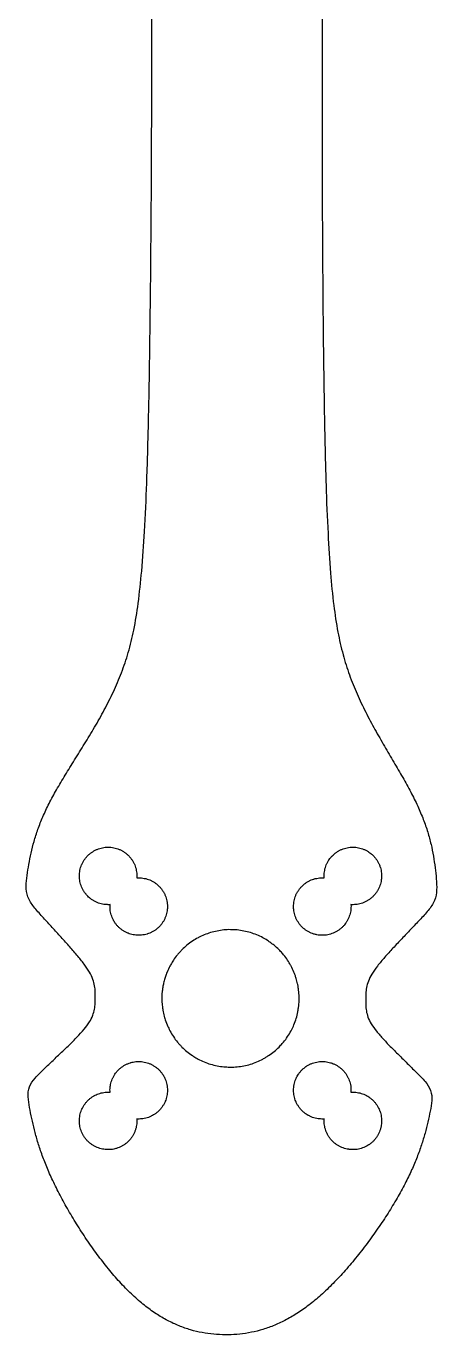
# Model space of a CAD drawing. Header units: millimetres. Extents: x -7.1 to 7.1, y -45.3 to 45.3.
# Drawn here: x -7.12 to 7.12, y -45.32 to 0.01 of the extents above; entities that cross this region are included whole.
import ezdxf

# ---------------------------------------------------------------- set-up
doc = ezdxf.new("R2010")
doc.units = ezdxf.units.MM
doc.layers.get('0').update_dxf_attribs({"linetype": 'CONTINUOUS'})

msp = doc.modelspace()

# ---------------------------------------------------------------- linework, layer by layer
for points, knots in [([(-7.116, -29.781), (-7.116, -29.904), (-7.099, -30.029), (-7.057, -30.144), (-7.011, -30.271), (-6.934, -30.385), (-6.85, -30.492), (-6.758, -30.61), (-6.658, -30.72), (-6.557, -30.83), (-6.455, -30.942), (-6.353, -31.055), (-6.25, -31.167), (-6.148, -31.279), (-6.045, -31.391), (-5.943, -31.504), (-5.841, -31.615), (-5.74, -31.727), (-5.639, -31.839), (-5.542, -31.947), (-5.447, -32.055), (-5.354, -32.166), (-5.269, -32.267), (-5.186, -32.37), (-5.107, -32.475), (-5.039, -32.566), (-4.974, -32.66), (-4.918, -32.758), (-4.872, -32.838), (-4.832, -32.922), (-4.801, -33.009), (-4.775, -33.081), (-4.756, -33.156), (-4.743, -33.232), (-4.731, -33.301), (-4.725, -33.37), (-4.722, -33.439), (-4.72, -33.505), (-4.72, -33.571), (-4.721, -33.636), (-4.722, -33.702), (-4.722, -33.768), (-4.726, -33.834), (-4.729, -33.902), (-4.736, -33.97), (-4.749, -34.036), (-4.762, -34.109), (-4.782, -34.181), (-4.808, -34.25), (-4.839, -34.33), (-4.878, -34.407), (-4.924, -34.481), (-4.979, -34.569), (-5.042, -34.652), (-5.109, -34.732), (-5.186, -34.824), (-5.267, -34.913), (-5.35, -35), (-5.441, -35.095), (-5.534, -35.187), (-5.628, -35.279), (-5.726, -35.374), (-5.825, -35.469), (-5.924, -35.563), (-6.024, -35.658), (-6.123, -35.753), (-6.223, -35.848), (-6.323, -35.943), (-6.423, -36.039), (-6.522, -36.134), (-6.62, -36.227), (-6.717, -36.319), (-6.807, -36.422), (-6.887, -36.515), (-6.961, -36.617), (-7.003, -36.731), (-7.042, -36.839), (-7.052, -36.958), (-7.047, -37.075), (-7.042, -37.199), (-7.02, -37.321), (-6.998, -37.443), (-6.974, -37.569), (-6.949, -37.696), (-6.923, -37.822), (-6.895, -37.953), (-6.864, -38.083), (-6.831, -38.213), (-6.796, -38.349), (-6.759, -38.485), (-6.718, -38.62), (-6.675, -38.763), (-6.628, -38.905), (-6.578, -39.046), (-6.524, -39.198), (-6.466, -39.348), (-6.405, -39.497), (-6.338, -39.658), (-6.268, -39.817), (-6.193, -39.975), (-6.113, -40.146), (-6.028, -40.315), (-5.941, -40.482), (-5.847, -40.66), (-5.75, -40.835), (-5.65, -41.009), (-5.545, -41.19), (-5.437, -41.369), (-5.326, -41.545), (-5.213, -41.725), (-5.096, -41.903), (-4.976, -42.078), (-4.856, -42.254), (-4.732, -42.426), (-4.604, -42.597), (-4.479, -42.764), (-4.35, -42.928), (-4.217, -43.089), (-4.089, -43.244), (-3.957, -43.396), (-3.82, -43.544), (-3.69, -43.683), (-3.556, -43.819), (-3.417, -43.949), (-3.288, -44.07), (-3.154, -44.186), (-3.015, -44.296), (-2.886, -44.399), (-2.752, -44.496), (-2.614, -44.586), (-2.484, -44.671), (-2.35, -44.75), (-2.213, -44.823), (-2.083, -44.891), (-1.949, -44.953), (-1.813, -45.008), (-1.682, -45.061), (-1.548, -45.108), (-1.413, -45.147), (-1.281, -45.186), (-1.148, -45.218), (-1.013, -45.243), (-0.881, -45.268), (-0.747, -45.286), (-0.613, -45.299), (-0.48, -45.311), (-0.347, -45.317), (-0.213, -45.318), (-0.079, -45.318), (0.054, -45.313), (0.188, -45.303), (0.322, -45.292), (0.456, -45.275), (0.589, -45.251), (0.725, -45.227), (0.859, -45.197), (0.992, -45.16), (1.129, -45.122), (1.264, -45.077), (1.397, -45.026), (1.536, -44.972), (1.672, -44.911), (1.805, -44.845), (1.945, -44.774), (2.082, -44.697), (2.215, -44.614), (2.358, -44.526), (2.496, -44.431), (2.63, -44.33), (2.774, -44.223), (2.914, -44.109), (3.049, -43.99), (3.194, -43.862), (3.335, -43.729), (3.472, -43.592), (3.616, -43.447), (3.756, -43.298), (3.893, -43.146), (4.034, -42.988), (4.172, -42.827), (4.306, -42.662), (4.442, -42.495), (4.575, -42.325), (4.704, -42.153), (4.833, -41.981), (4.959, -41.806), (5.081, -41.629), (5.201, -41.455), (5.318, -41.279), (5.431, -41.101), (5.539, -40.93), (5.644, -40.757), (5.746, -40.581), (5.841, -40.416), (5.933, -40.25), (6.02, -40.081), (6.101, -39.925), (6.177, -39.768), (6.249, -39.608), (6.316, -39.461), (6.379, -39.313), (6.437, -39.162), (6.492, -39.023), (6.542, -38.882), (6.589, -38.74), (6.634, -38.606), (6.675, -38.471), (6.712, -38.336), (6.748, -38.207), (6.781, -38.077), (6.811, -37.947), (6.841, -37.822), (6.867, -37.696), (6.893, -37.57), (6.917, -37.449), (6.941, -37.328), (6.948, -37.204), (6.954, -37.087), (6.945, -36.967), (6.908, -36.858), (6.867, -36.743), (6.794, -36.639), (6.715, -36.543), (6.626, -36.438), (6.529, -36.342), (6.432, -36.246), (6.333, -36.148), (6.234, -36.05), (6.135, -35.952), (6.036, -35.854), (5.937, -35.756), (5.838, -35.657), (5.74, -35.56), (5.642, -35.463), (5.545, -35.364), (5.451, -35.27), (5.359, -35.174), (5.269, -35.077), (5.187, -34.987), (5.106, -34.896), (5.03, -34.801), (4.964, -34.719), (4.902, -34.635), (4.848, -34.545), (4.803, -34.47), (4.764, -34.392), (4.735, -34.311), (4.709, -34.241), (4.691, -34.168), (4.679, -34.095), (4.667, -34.028), (4.661, -33.96), (4.659, -33.892), (4.656, -33.826), (4.657, -33.76), (4.658, -33.694), (4.658, -33.629), (4.659, -33.563), (4.662, -33.497), (4.666, -33.428), (4.673, -33.359), (4.686, -33.291), (4.7, -33.216), (4.721, -33.141), (4.748, -33.069), (4.78, -32.984), (4.821, -32.901), (4.868, -32.823), (4.925, -32.726), (4.991, -32.634), (5.06, -32.545), (5.141, -32.442), (5.225, -32.342), (5.311, -32.243), (5.406, -32.136), (5.502, -32.03), (5.6, -31.925), (5.702, -31.816), (5.805, -31.707), (5.908, -31.599), (6.011, -31.49), (6.115, -31.381), (6.219, -31.271), (6.322, -31.162), (6.426, -31.053), (6.53, -30.944), (6.631, -30.837), (6.733, -30.73), (6.827, -30.614), (6.913, -30.509), (6.992, -30.397), (7.042, -30.272), (7.089, -30.157), (7.11, -30.031), (7.116, -29.906), (7.123, -29.778), (7.113, -29.652), (7.102, -29.525), (7.091, -29.395), (7.078, -29.265), (7.062, -29.136), (7.046, -29.002), (7.026, -28.87), (7.003, -28.738), (6.98, -28.6), (6.952, -28.464), (6.92, -28.328), (6.886, -28.186), (6.848, -28.045), (6.806, -27.905), (6.76, -27.756), (6.71, -27.609), (6.654, -27.464), (6.594, -27.308), (6.529, -27.154), (6.459, -27.003), (6.383, -26.839), (6.302, -26.678), (6.218, -26.519), (6.127, -26.349), (6.033, -26.18), (5.938, -26.013), (5.836, -25.835), (5.733, -25.659), (5.63, -25.482), (5.522, -25.298), (5.414, -25.114), (5.306, -24.929), (5.195, -24.737), (5.085, -24.545), (4.978, -24.351), (4.867, -24.152), (4.76, -23.951), (4.657, -23.748), (4.552, -23.54), (4.451, -23.33), (4.357, -23.117), (4.262, -22.9), (4.173, -22.681), (4.092, -22.458), (4.009, -22.228), (3.936, -21.995), (3.872, -21.76), (3.801, -21.501), (3.743, -21.239), (3.693, -20.976), (3.635, -20.67), (3.589, -20.361), (3.55, -20.052), (3.503, -19.68), (3.467, -19.306), (3.437, -18.932), (3.4, -18.476), (3.372, -18.019), (3.349, -17.562), (3.32, -17.003), (3.298, -16.444), (3.281, -15.885), (3.259, -15.205), (3.243, -14.525), (3.229, -13.844), (3.213, -13.024), (3.201, -12.204), (3.191, -11.384), (3.179, -10.415), (3.17, -9.446), (3.163, -8.477), (3.155, -7.389), (3.15, -6.301), (3.147, -5.213), (3.143, -4.046), (3.142, -2.879), (3.143, -1.713), (3.144, -0.507), (3.148, 0.699), (3.154, 1.905), (3.16, 3.11), (3.169, 4.315), (3.181, 5.519), (3.193, 6.683), (3.208, 7.847), (3.227, 9.011), (3.245, 10.095), (3.266, 11.178), (3.293, 12.261), (3.317, 13.223), (3.345, 14.186), (3.381, 15.148), (3.411, 15.961), (3.447, 16.774), (3.492, 17.586), (3.528, 18.262), (3.571, 18.939), (3.62, 19.614), (3.662, 20.179), (3.709, 20.743), (3.762, 21.306), (3.808, 21.783), (3.857, 22.259), (3.912, 22.735), (3.96, 23.147), (4.011, 23.56), (4.064, 23.972), (4.113, 24.345), (4.163, 24.718), (4.213, 25.091), (4.262, 25.449), (4.309, 25.807), (4.354, 26.165), (4.4, 26.531), (4.443, 26.898), (4.482, 27.266), (4.523, 27.661), (4.559, 28.057), (4.591, 28.453), (4.626, 28.877), (4.657, 29.302), (4.685, 29.727), (4.714, 30.177), (4.74, 30.626), (4.763, 31.076), (4.788, 31.547), (4.81, 32.017), (4.831, 32.488), (4.851, 32.975), (4.87, 33.463), (4.888, 33.95), (4.907, 34.45), (4.924, 34.95), (4.939, 35.449), (4.953, 35.95), (4.964, 36.451), (4.979, 36.953), (4.992, 37.39), (5.009, 37.828), (4.962, 38.262), (4.933, 38.524), (4.881, 38.784), (4.801, 39.035), (4.74, 39.227), (4.663, 39.414), (4.586, 39.6), (4.512, 39.782), (4.439, 39.964), (4.365, 40.145), (4.292, 40.327), (4.218, 40.509), (4.144, 40.69), (4.071, 40.871), (3.997, 41.052), (3.922, 41.232), (3.848, 41.408), (3.772, 41.582), (3.691, 41.754), (3.615, 41.917), (3.534, 42.078), (3.443, 42.234), (3.36, 42.375), (3.269, 42.511), (3.16, 42.633), (3.063, 42.742), (2.951, 42.839), (2.831, 42.923), (2.716, 43.004), (2.592, 43.072), (2.465, 43.134), (2.337, 43.196), (2.207, 43.251), (2.075, 43.304), (1.939, 43.358), (1.803, 43.408), (1.666, 43.458), (1.525, 43.51), (1.384, 43.562), (1.243, 43.614), (1.097, 43.669), (0.95, 43.723), (0.804, 43.777), (0.651, 43.833), (0.498, 43.89), (0.346, 43.946), (0.185, 44.006), (0.025, 44.065), (-0.136, 44.124), (-0.304, 44.187), (-0.473, 44.249), (-0.641, 44.312), (-0.818, 44.377), (-0.994, 44.442), (-1.17, 44.508), (-1.353, 44.575), (-1.536, 44.643), (-1.718, 44.711), (-1.906, 44.781), (-2.094, 44.85), (-2.283, 44.92), (-2.473, 44.991), (-2.663, 45.062), (-2.855, 45.126), (-3.036, 45.185), (-3.22, 45.238), (-3.408, 45.28), (-3.571, 45.317), (-3.738, 45.345), (-3.904, 45.318), (-4.044, 45.294), (-4.184, 45.23), (-4.281, 45.13), (-4.405, 45.003), (-4.458, 44.819), (-4.497, 44.638), (-4.549, 44.395), (-4.574, 44.159), (-4.591, 43.92), (-4.61, 43.644), (-4.617, 43.363), (-4.621, 43.083), (-4.624, 42.785), (-4.623, 42.488), (-4.622, 42.191), (-4.621, 41.891), (-4.619, 41.591), (-4.618, 41.29), (-4.617, 40.99), (-4.616, 40.69), (-4.614, 40.39), (-4.613, 40.085), (-4.612, 39.78), (-4.61, 39.475), (-4.607, 39.126), (-4.603, 38.777), (-4.597, 38.428), (-4.589, 37.964), (-4.576, 37.501), (-4.563, 37.037), (-4.548, 36.533), (-4.533, 36.029), (-4.518, 35.525), (-4.502, 35.025), (-4.485, 34.525), (-4.467, 34.025), (-4.449, 33.537), (-4.43, 33.049), (-4.409, 32.562), (-4.389, 32.091), (-4.367, 31.62), (-4.342, 31.149), (-4.319, 30.699), (-4.293, 30.249), (-4.264, 29.799), (-4.236, 29.374), (-4.205, 28.949), (-4.171, 28.524), (-4.138, 28.128), (-4.103, 27.732), (-4.061, 27.336), (-4.023, 26.969), (-3.98, 26.602), (-3.935, 26.235), (-3.89, 25.876), (-3.842, 25.518), (-3.794, 25.16), (-3.744, 24.787), (-3.694, 24.414), (-3.646, 24.041), (-3.593, 23.628), (-3.542, 23.216), (-3.495, 22.803), (-3.441, 22.327), (-3.391, 21.851), (-3.347, 21.374), (-3.294, 20.81), (-3.248, 20.246), (-3.207, 19.682), (-3.158, 19.006), (-3.116, 18.33), (-3.081, 17.653), (-3.037, 16.841), (-3.003, 16.028), (-2.973, 15.215), (-2.939, 14.253), (-2.912, 13.291), (-2.889, 12.328), (-2.864, 11.245), (-2.844, 10.162), (-2.828, 9.078), (-2.811, 7.915), (-2.798, 6.751), (-2.787, 5.587), (-2.777, 4.382), (-2.77, 3.177), (-2.766, 1.973), (-2.762, 0.767), (-2.76, -0.439), (-2.761, -1.644), (-2.762, -2.811), (-2.766, -3.978), (-2.772, -5.144), (-2.777, -6.232), (-2.785, -7.32), (-2.796, -8.408), (-2.805, -9.377), (-2.816, -10.346), (-2.831, -11.315), (-2.843, -12.135), (-2.858, -12.955), (-2.877, -13.775), (-2.893, -14.455), (-2.911, -15.135), (-2.936, -15.815), (-2.957, -16.374), (-2.981, -16.933), (-3.013, -17.491), (-3.039, -17.948), (-3.07, -18.405), (-3.111, -18.861), (-3.144, -19.235), (-3.183, -19.608), (-3.234, -19.98), (-3.276, -20.289), (-3.325, -20.598), (-3.387, -20.904), (-3.441, -21.167), (-3.504, -21.429), (-3.578, -21.687), (-3.647, -21.922), (-3.725, -22.155), (-3.813, -22.384), (-3.898, -22.607), (-3.992, -22.827), (-4.093, -23.043), (-4.192, -23.255), (-4.298, -23.465), (-4.408, -23.672), (-4.517, -23.875), (-4.63, -24.076), (-4.746, -24.274), (-4.859, -24.468), (-4.976, -24.66), (-5.093, -24.851), (-5.206, -25.035), (-5.321, -25.219), (-5.435, -25.403), (-5.545, -25.578), (-5.654, -25.754), (-5.762, -25.931), (-5.864, -26.097), (-5.964, -26.265), (-6.061, -26.435), (-6.152, -26.593), (-6.24, -26.752), (-6.323, -26.915), (-6.399, -27.065), (-6.471, -27.217), (-6.537, -27.372), (-6.599, -27.515), (-6.656, -27.661), (-6.708, -27.808), (-6.757, -27.946), (-6.802, -28.086), (-6.842, -28.226), (-6.88, -28.36), (-6.915, -28.495), (-6.945, -28.63), (-6.975, -28.76), (-7.001, -28.891), (-7.024, -29.022), (-7.046, -29.149), (-7.065, -29.277), (-7.083, -29.405), (-7.101, -29.53), (-7.117, -29.654), (-7.116, -29.781)], [0, 0, 0, 0, 0.036831, 0.036831, 0.036831, 0.077273, 0.077273, 0.077273, 0.122032, 0.122032, 0.122032, 0.167615, 0.167615, 0.167615, 0.213198, 0.213198, 0.213198, 0.258464, 0.258464, 0.258464, 0.301839, 0.301839, 0.301839, 0.341452, 0.341452, 0.341452, 0.375473, 0.375473, 0.375473, 0.403078, 0.403078, 0.403078, 0.42619, 0.42619, 0.42619, 0.446926, 0.446926, 0.446926, 0.466707, 0.466707, 0.466707, 0.48644, 0.48644, 0.48644, 0.506838, 0.506838, 0.506838, 0.529011, 0.529011, 0.529011, 0.554793, 0.554793, 0.554793, 0.585999, 0.585999, 0.585999, 0.622064, 0.622064, 0.622064, 0.66144, 0.66144, 0.66144, 0.702492, 0.702492, 0.702492, 0.743824, 0.743824, 0.743824, 0.785156, 0.785156, 0.785156, 0.825686, 0.825686, 0.825686, 0.862262, 0.862262, 0.862262, 0.896925, 0.896925, 0.896925, 0.934049, 0.934049, 0.934049, 0.972699, 0.972699, 0.972699, 1.012853, 1.012853, 1.012853, 1.055082, 1.055082, 1.055082, 1.099997, 1.099997, 1.099997, 1.148247, 1.148247, 1.148247, 1.200515, 1.200515, 1.200515, 1.257193, 1.257193, 1.257193, 1.317418, 1.317418, 1.317418, 1.38001, 1.38001, 1.38001, 1.443782, 1.443782, 1.443782, 1.507563, 1.507563, 1.507563, 1.570205, 1.570205, 1.570205, 1.630601, 1.630601, 1.630601, 1.687711, 1.687711, 1.687711, 1.740847, 1.740847, 1.740847, 1.790365, 1.790365, 1.790365, 1.836884, 1.836884, 1.836884, 1.88102, 1.88102, 1.88102, 1.923367, 1.923367, 1.923367, 1.964481, 1.964481, 1.964481, 2.004856, 2.004856, 2.004856, 2.044911, 2.044911, 2.044911, 2.084991, 2.084991, 2.084991, 2.125463, 2.125463, 2.125463, 2.166776, 2.166776, 2.166776, 2.209445, 2.209445, 2.209445, 2.254037, 2.254037, 2.254037, 2.30115, 2.30115, 2.30115, 2.351393, 2.351393, 2.351393, 2.405369, 2.405369, 2.405369, 2.46341, 2.46341, 2.46341, 2.524771, 2.524771, 2.524771, 2.588364, 2.588364, 2.588364, 2.653042, 2.653042, 2.653042, 2.717623, 2.717623, 2.717623, 2.780908, 2.780908, 2.780908, 2.841688, 2.841688, 2.841688, 2.898766, 2.898766, 2.898766, 2.95128, 2.95128, 2.95128, 2.999653, 2.999653, 2.999653, 3.0446, 3.0446, 3.0446, 3.086806, 3.086806, 3.086806, 3.126906, 3.126906, 3.126906, 3.165484, 3.165484, 3.165484, 3.202554, 3.202554, 3.202554, 3.237313, 3.237313, 3.237313, 3.274242, 3.274242, 3.274242, 3.315235, 3.315235, 3.315235, 3.357044, 3.357044, 3.357044, 3.398853, 3.398853, 3.398853, 3.440377, 3.440377, 3.440377, 3.480198, 3.480198, 3.480198, 3.516654, 3.516654, 3.516654, 3.54816, 3.54816, 3.54816, 3.574127, 3.574127, 3.574127, 3.596391, 3.596391, 3.596391, 3.616819, 3.616819, 3.616819, 3.636557, 3.636557, 3.636557, 3.656333, 3.656333, 3.656333, 3.67704, 3.67704, 3.67704, 3.700065, 3.700065, 3.700065, 3.727498, 3.727498, 3.727498, 3.761247, 3.761247, 3.761247, 3.800509, 3.800509, 3.800509, 3.843484, 3.843484, 3.843484, 3.888328, 3.888328, 3.888328, 3.933485, 3.933485, 3.933485, 3.978642, 3.978642, 3.978642, 4.023041, 4.023041, 4.023041, 4.063513, 4.063513, 4.063513, 4.100802, 4.100802, 4.100802, 4.138966, 4.138966, 4.138966, 4.178098, 4.178098, 4.178098, 4.218314, 4.218314, 4.218314, 4.260091, 4.260091, 4.260091, 4.303976, 4.303976, 4.303976, 4.350598, 4.350598, 4.350598, 4.400647, 4.400647, 4.400647, 4.454694, 4.454694, 4.454694, 4.512584, 4.512584, 4.512584, 4.573864, 4.573864, 4.573864, 4.638007, 4.638007, 4.638007, 4.704485, 4.704485, 4.704485, 4.772812, 4.772812, 4.772812, 4.842608, 4.842608, 4.842608, 4.913649, 4.913649, 4.913649, 4.986884, 4.986884, 4.986884, 5.067265, 5.067265, 5.067265, 5.160772, 5.160772, 5.160772, 5.273293, 5.273293, 5.273293, 5.410606, 5.410606, 5.410606, 5.578465, 5.578465, 5.578465, 5.78259, 5.78259, 5.78259, 6.028659, 6.028659, 6.028659, 6.3194, 6.3194, 6.3194, 6.645778, 6.645778, 6.645778, 6.995823, 6.995823, 6.995823, 7.357561, 7.357561, 7.357561, 7.719026, 7.719026, 7.719026, 8.068249, 8.068249, 8.068249, 8.393271, 8.393271, 8.393271, 8.682147, 8.682147, 8.682147, 8.926157, 8.926157, 8.926157, 9.129408, 9.129408, 9.129408, 9.299203, 9.299203, 9.299203, 9.442817, 9.442817, 9.442817, 9.567485, 9.567485, 9.567485, 9.680392, 9.680392, 9.680392, 9.788683, 9.788683, 9.788683, 9.899515, 9.899515, 9.899515, 10.0187, 10.0187, 10.0187, 10.146471, 10.146471, 10.146471, 10.281634, 10.281634, 10.281634, 10.422978, 10.422978, 10.422978, 10.569276, 10.569276, 10.569276, 10.719297, 10.719297, 10.719297, 10.869716, 10.869716, 10.869716, 11.000635, 11.000635, 11.000635, 11.079559, 11.079559, 11.079559, 11.140092, 11.140092, 11.140092, 11.198899, 11.198899, 11.198899, 11.257705, 11.257705, 11.257705, 11.316264, 11.316264, 11.316264, 11.373354, 11.373354, 11.373354, 11.427375, 11.427375, 11.427375, 11.476248, 11.476248, 11.476248, 11.520105, 11.520105, 11.520105, 11.562342, 11.562342, 11.562342, 11.604954, 11.604954, 11.604954, 11.64863, 11.64863, 11.64863, 11.693705, 11.693705, 11.693705, 11.74051, 11.74051, 11.74051, 11.789392, 11.789392, 11.789392, 11.840697, 11.840697, 11.840697, 11.894656, 11.894656, 11.894656, 11.951037, 11.951037, 11.951037, 12.009495, 12.009495, 12.009495, 12.069684, 12.069684, 12.069684, 12.130491, 12.130491, 12.130491, 12.187909, 12.187909, 12.187909, 12.237615, 12.237615, 12.237615, 12.279783, 12.279783, 12.279783, 12.333467, 12.333467, 12.333467, 12.405891, 12.405891, 12.405891, 12.489683, 12.489683, 12.489683, 12.578858, 12.578858, 12.578858, 12.66894, 12.66894, 12.66894, 12.759022, 12.759022, 12.759022, 12.850435, 12.850435, 12.850435, 12.955169, 12.955169, 12.955169, 13.094344, 13.094344, 13.094344, 13.245606, 13.245606, 13.245606, 13.395717, 13.395717, 13.395717, 13.542103, 13.542103, 13.542103, 13.683531, 13.683531, 13.683531, 13.818776, 13.818776, 13.818776, 13.946625, 13.946625, 13.946625, 14.065883, 14.065883, 14.065883, 14.176781, 14.176781, 14.176781, 14.28513, 14.28513, 14.28513, 14.398084, 14.398084, 14.398084, 14.52279, 14.52279, 14.52279, 14.66643, 14.66643, 14.66643, 14.836241, 14.836241, 14.836241, 15.039499, 15.039499, 15.039499, 15.283505, 15.283505, 15.283505, 15.572367, 15.572367, 15.572367, 15.897368, 15.897368, 15.897368, 16.246562, 16.246562, 16.246562, 16.607992, 16.607992, 16.607992, 16.969693, 16.969693, 16.969693, 17.319696, 17.319696, 17.319696, 17.646034, 17.646034, 17.646034, 17.936736, 17.936736, 17.936736, 18.182773, 18.182773, 18.182773, 18.386872, 18.386872, 18.386872, 18.554719, 18.554719, 18.554719, 18.692044, 18.692044, 18.692044, 18.804617, 18.804617, 18.804617, 18.898242, 18.898242, 18.898242, 18.978842, 18.978842, 18.978842, 19.05243, 19.05243, 19.05243, 19.123972, 19.123972, 19.123972, 19.194397, 19.194397, 19.194397, 19.263453, 19.263453, 19.263453, 19.330723, 19.330723, 19.330723, 19.39568, 19.39568, 19.39568, 19.457752, 19.457752, 19.457752, 19.516371, 19.516371, 19.516371, 19.571027, 19.571027, 19.571027, 19.621505, 19.621505, 19.621505, 19.668368, 19.668368, 19.668368, 19.712311, 19.712311, 19.712311, 19.753979, 19.753979, 19.753979, 19.793945, 19.793945, 19.793945, 19.832711, 19.832711, 19.832711, 19.870421, 19.870421, 19.870421, 19.870421]), ([(-4.207, -30.415), (-4.248, -30.422), (-4.303, -30.416), (-4.391, -30.414), (-4.469, -30.401), (-4.564, -30.377), (-4.656, -30.344), (-4.745, -30.303), (-4.828, -30.252), (-4.888, -30.21), (-4.936, -30.165), (-4.985, -30.125), (-5.021, -30.08), (-5.065, -30.032), (-5.103, -29.976), (-5.154, -29.893), (-5.196, -29.804), (-5.229, -29.712), (-5.252, -29.617), (-5.266, -29.541), (-5.268, -29.475), (-5.273, -29.41), (-5.267, -29.325), (-5.253, -29.228), (-5.229, -29.133), (-5.203, -29.057), (-5.174, -28.998), (-5.147, -28.939), (-5.104, -28.868), (-5.046, -28.789), (-4.98, -28.717), (-4.907, -28.651), (-4.843, -28.602), (-4.787, -28.57), (-4.732, -28.535), (-4.656, -28.501), (-4.564, -28.468), (-4.469, -28.444), (-4.372, -28.429), (-4.274, -28.425), (-4.177, -28.429), (-4.08, -28.444), (-3.985, -28.468), (-3.892, -28.501), (-3.804, -28.542), (-3.72, -28.593), (-3.642, -28.651), (-3.584, -28.701), (-3.545, -28.746), (-3.523, -28.77), (-3.486, -28.81), (-3.445, -28.868), (-3.394, -28.952), (-3.353, -29.041), (-3.319, -29.133), (-3.296, -29.228), (-3.282, -29.315), (-3.28, -29.403), (-3.275, -29.458), (-3.281, -29.49)], [0, 0, 0, 0, 0.0124861, 0.016562, 0.0263389, 0.0361164, 0.0458923, 0.0556689, 0.065443, 0.0752215, 0.0774324, 0.0849994, 0.094301, 0.0947768, 0.1045499, 0.1143271, 0.1241038, 0.1338793, 0.1436553, 0.1534321, 0.1570552, 0.1632075, 0.1729843, 0.182761, 0.1925364, 0.2023132, 0.2068573, 0.2120893, 0.2218671, 0.2316396, 0.2414181, 0.2511941, 0.2609734, 0.265456, 0.2707475, 0.2805241, 0.2902995, 0.3000773, 0.3098512, 0.3196286, 0.3294061, 0.3391799, 0.3489578, 0.3587332, 0.3685098, 0.3782839, 0.3880633, 0.3978392, 0.4009863, 0.4058015, 0.4076156, 0.4173899, 0.4271694, 0.4369442, 0.446721, 0.4564963, 0.466273, 0.4731381, 0.4828361, 0.4828361, 0.4828361, 0.4828361]), ([(3.218, -29.49), (3.217, -29.468), (3.212, -29.413), (3.218, -29.325), (3.232, -29.228), (3.256, -29.133), (3.289, -29.041), (3.331, -28.952), (3.367, -28.89), (3.406, -28.838), (3.443, -28.784), (3.503, -28.718), (3.553, -28.676), (3.601, -28.632), (3.657, -28.593), (3.74, -28.542), (3.829, -28.501), (3.921, -28.468), (4.016, -28.444), (4.113, -28.429), (4.211, -28.425), (4.309, -28.429), (4.406, -28.444), (4.501, -28.468), (4.593, -28.501), (4.681, -28.543), (4.763, -28.59), (4.814, -28.631), (4.866, -28.67), (4.916, -28.717), (4.982, -28.789), (5.041, -28.868), (5.091, -28.952), (5.128, -29.028), (5.148, -29.09), (5.172, -29.151), (5.189, -29.228), (5.204, -29.325), (5.208, -29.422), (5.205, -29.513), (5.194, -29.577), (5.185, -29.642), (5.165, -29.712), (5.133, -29.804), (5.091, -29.893), (5.04, -29.977), (4.995, -30.04), (4.95, -30.088), (4.908, -30.137), (4.844, -30.194), (4.765, -30.252), (4.681, -30.302), (4.593, -30.344), (4.501, -30.377), (4.406, -30.401), (4.286, -30.419), (4.198, -30.421), (4.143, -30.415)], [0, 0, 0, 0, 0.0067847, 0.0165614, 0.0263381, 0.0361142, 0.045891, 0.0556658, 0.0654446, 0.0673534, 0.0752177, 0.0849961, 0.0940504, 0.0947699, 0.1045482, 0.1143231, 0.1241019, 0.1338749, 0.1436557, 0.1534297, 0.163207, 0.1729814, 0.1827583, 0.1925333, 0.2023115, 0.2120881, 0.2218622, 0.2306012, 0.2316415, 0.2414153, 0.2511916, 0.2609684, 0.2707456, 0.2805217, 0.2862035, 0.2902985, 0.3000731, 0.3098503, 0.3196255, 0.3294022, 0.3369892, 0.3391789, 0.3489557, 0.3587304, 0.3685072, 0.3782844, 0.3880611, 0.391955, 0.3978364, 0.4076121, 0.4173896, 0.4271645, 0.4369411, 0.4467199, 0.4564945, 0.4662714, 0.4828323, 0.4828323, 0.4828323, 0.4828323]), ([(-3.281, -29.49), (-3.226, -29.485), (-3.138, -29.487), (-3.019, -29.504), (-2.924, -29.528), (-2.832, -29.561), (-2.743, -29.603), (-2.659, -29.654), (-2.583, -29.709), (-2.536, -29.754), (-2.488, -29.798), (-2.443, -29.851), (-2.384, -29.929), (-2.334, -30.013), (-2.292, -30.101), (-2.259, -30.193), (-2.235, -30.288), (-2.221, -30.374), (-2.22, -30.439), (-2.216, -30.499), (-2.221, -30.543), (-2.223, -30.608), (-2.236, -30.678), (-2.259, -30.773), (-2.292, -30.865), (-2.334, -30.953), (-2.384, -31.038), (-2.443, -31.116), (-2.496, -31.177), (-2.545, -31.219), (-2.592, -31.264), (-2.659, -31.313), (-2.743, -31.363), (-2.827, -31.404), (-2.89, -31.424), (-2.951, -31.446), (-3.019, -31.461), (-3.116, -31.476), (-3.214, -31.481), (-3.311, -31.476), (-3.408, -31.461), (-3.497, -31.44), (-3.558, -31.416), (-3.62, -31.395), (-3.684, -31.363), (-3.768, -31.313), (-3.847, -31.254), (-3.919, -31.189), (-3.985, -31.116), (-4.03, -31.057), (-4.063, -31.001), (-4.098, -30.946), (-4.135, -30.865), (-4.169, -30.773), (-4.192, -30.678), (-4.206, -30.581), (-4.211, -30.511), (-4.208, -30.456), (-4.208, -30.434), (-4.207, -30.415)], [0, 0, 0, 0, 0.0165647, 0.0263406, 0.0361172, 0.0458938, 0.05567, 0.0654468, 0.0752228, 0.0839103, 0.0849986, 0.0947756, 0.1045508, 0.1143276, 0.124104, 0.1338796, 0.1436574, 0.1534314, 0.1596805, 0.1632088, 0.1715134, 0.1729862, 0.1827598, 0.1925377, 0.2023149, 0.2120897, 0.2218657, 0.2316432, 0.2414199, 0.2459754, 0.2511946, 0.2609716, 0.2707465, 0.2805244, 0.2889534, 0.2903004, 0.3000766, 0.3098531, 0.319629, 0.3294049, 0.3391812, 0.3489579, 0.3568255, 0.3587341, 0.3685104, 0.3782856, 0.3880634, 0.3978375, 0.4076149, 0.4173921, 0.4200223, 0.4271677, 0.4369441, 0.4467199, 0.4564975, 0.4662729, 0.4760486, 0.4773374, 0.4828355, 0.4828355, 0.4828355, 0.4828355]), ([(4.143, -30.415), (4.149, -30.449), (4.146, -30.499), (4.143, -30.554), (4.141, -30.609), (4.128, -30.678), (4.105, -30.773), (4.072, -30.865), (4.03, -30.953), (3.993, -31.018), (3.954, -31.07), (3.917, -31.123), (3.856, -31.188), (3.783, -31.254), (3.705, -31.313), (3.621, -31.363), (3.532, -31.404), (3.469, -31.429), (3.406, -31.445), (3.343, -31.463), (3.248, -31.476), (3.15, -31.481), (3.053, -31.476), (2.972, -31.465), (2.909, -31.448), (2.845, -31.434), (2.769, -31.405), (2.68, -31.363), (2.597, -31.314), (2.546, -31.273), (2.493, -31.235), (2.445, -31.188), (2.379, -31.116), (2.321, -31.037), (2.27, -30.953), (2.228, -30.865), (2.196, -30.773), (2.171, -30.679), (2.164, -30.614), (2.156, -30.559), (2.157, -30.525), (2.152, -30.46), (2.158, -30.385), (2.172, -30.288), (2.196, -30.193), (2.228, -30.101), (2.27, -30.013), (2.321, -29.929), (2.379, -29.851), (2.426, -29.796), (2.475, -29.753), (2.522, -29.707), (2.596, -29.654), (2.68, -29.603), (2.765, -29.562), (2.827, -29.542), (2.888, -29.52), (2.956, -29.506), (3.029, -29.492), (3.116, -29.489), (3.171, -29.483), (3.218, -29.49)], [0, 0, 0, 0, 0.0099743, 0.0151901, 0.0165643, 0.0263379, 0.0361158, 0.0458915, 0.0556665, 0.0654449, 0.068043, 0.0752212, 0.0849968, 0.0947725, 0.1045485, 0.1143242, 0.1241022, 0.1338783, 0.1345296, 0.1436539, 0.1534305, 0.1632064, 0.1729825, 0.1827585, 0.1875383, 0.1925352, 0.2023109, 0.212088, 0.2218638, 0.2312485, 0.2316408, 0.2414158, 0.2511922, 0.2609681, 0.2707462, 0.2805226, 0.2902972, 0.3000747, 0.3094883, 0.3098501, 0.3168814, 0.3196258, 0.3294032, 0.3391787, 0.3489549, 0.3587306, 0.3685086, 0.3782845, 0.3880603, 0.3978375, 0.3998178, 0.4076127, 0.4173892, 0.4271653, 0.4369417, 0.4455472, 0.4467183, 0.456495, 0.4662702, 0.4688097, 0.4828322, 0.4828322, 0.4828322, 0.4828322]), ([(-2.413, -33.665), (-2.416, -33.587), (-2.412, -33.509), (-2.401, -33.432), (-2.401, -33.426), (-2.4, -33.421), (-2.399, -33.415), (-2.392, -33.372), (-2.385, -33.328), (-2.38, -33.285), (-2.376, -33.257), (-2.373, -33.228), (-2.367, -33.201), (-2.362, -33.178), (-2.356, -33.156), (-2.35, -33.133), (-2.336, -33.08), (-2.326, -33.026), (-2.31, -32.974), (-2.296, -32.926), (-2.277, -32.879), (-2.259, -32.831), (-2.25, -32.806), (-2.241, -32.78), (-2.232, -32.754), (-2.204, -32.681), (-2.171, -32.61), (-2.132, -32.543), (-2.121, -32.524), (-2.109, -32.506), (-2.098, -32.487), (-2.069, -32.439), (-2.042, -32.39), (-2.012, -32.342), (-1.97, -32.276), (-1.924, -32.213), (-1.872, -32.154), (-1.849, -32.127), (-1.824, -32.101), (-1.799, -32.074), (-1.771, -32.043), (-1.744, -32.012), (-1.715, -31.981), (-1.662, -31.925), (-1.604, -31.873), (-1.542, -31.824), (-1.481, -31.776), (-1.417, -31.732), (-1.355, -31.686), (-1.293, -31.639), (-1.225, -31.599), (-1.154, -31.565), (-1.151, -31.563), (-1.147, -31.562), (-1.144, -31.56), (-1.077, -31.528), (-1.011, -31.494), (-0.943, -31.465), (-0.871, -31.434), (-0.798, -31.409), (-0.723, -31.386), (-0.648, -31.364), (-0.573, -31.345), (-0.496, -31.33), (-0.42, -31.315), (-0.343, -31.304), (-0.265, -31.295), (-0.187, -31.287), (-0.109, -31.281), (-0.032, -31.284), (-0.023, -31.284), (-0.014, -31.285), (-0.006, -31.285), (0.064, -31.289), (0.133, -31.29), (0.202, -31.295), (0.279, -31.302), (0.356, -31.314), (0.433, -31.33), (0.509, -31.345), (0.585, -31.364), (0.66, -31.386), (0.734, -31.409), (0.807, -31.436), (0.88, -31.465), (0.952, -31.494), (1.024, -31.525), (1.091, -31.565), (1.097, -31.569), (1.102, -31.572), (1.108, -31.576), (1.169, -31.612), (1.233, -31.644), (1.291, -31.685), (1.305, -31.695), (1.318, -31.705), (1.331, -31.715), (1.38, -31.752), (1.431, -31.787), (1.479, -31.824), (1.54, -31.872), (1.598, -31.925), (1.652, -31.981), (1.688, -32.019), (1.722, -32.059), (1.757, -32.098), (1.775, -32.117), (1.792, -32.135), (1.809, -32.154), (1.86, -32.213), (1.906, -32.276), (1.948, -32.342), (1.984, -32.399), (2.017, -32.457), (2.051, -32.514), (2.057, -32.523), (2.063, -32.533), (2.068, -32.543), (2.108, -32.61), (2.141, -32.681), (2.168, -32.754), (2.181, -32.789), (2.193, -32.824), (2.206, -32.859), (2.22, -32.897), (2.235, -32.935), (2.247, -32.974), (2.266, -33.036), (2.278, -33.099), (2.294, -33.162), (2.297, -33.175), (2.301, -33.188), (2.304, -33.201), (2.313, -33.242), (2.316, -33.285), (2.323, -33.328), (2.328, -33.362), (2.336, -33.397), (2.338, -33.432), (2.338, -33.436), (2.338, -33.44), (2.339, -33.445), (2.342, -33.518), (2.351, -33.592), (2.35, -33.665), (2.349, -33.685), (2.348, -33.705), (2.347, -33.726), (2.344, -33.783), (2.344, -33.841), (2.338, -33.899), (2.334, -33.941), (2.326, -33.983), (2.319, -34.025), (2.317, -34.041), (2.314, -34.058), (2.312, -34.074), (2.309, -34.093), (2.307, -34.111), (2.304, -34.13), (2.291, -34.207), (2.273, -34.283), (2.247, -34.356), (2.221, -34.43), (2.198, -34.505), (2.168, -34.576), (2.142, -34.64), (2.109, -34.701), (2.08, -34.764), (2.076, -34.772), (2.072, -34.78), (2.068, -34.788), (2.035, -34.858), (1.992, -34.923), (1.948, -34.988), (1.904, -35.053), (1.86, -35.117), (1.809, -35.176), (1.776, -35.214), (1.741, -35.25), (1.707, -35.288), (1.689, -35.308), (1.671, -35.329), (1.652, -35.349), (1.599, -35.406), (1.539, -35.456), (1.479, -35.506), (1.419, -35.555), (1.357, -35.603), (1.291, -35.645), (1.26, -35.665), (1.227, -35.683), (1.195, -35.702), (1.16, -35.723), (1.126, -35.745), (1.091, -35.765), (1.023, -35.804), (0.952, -35.836), (0.88, -35.865), (0.807, -35.894), (0.734, -35.921), (0.66, -35.944), (0.585, -35.967), (0.509, -35.986), (0.433, -36.001), (0.356, -36.015), (0.279, -36.026), (0.202, -36.035), (0.124, -36.043), (0.046, -36.049), (-0.032, -36.046), (-0.04, -36.046), (-0.049, -36.045), (-0.058, -36.045), (-0.127, -36.041), (-0.196, -36.04), (-0.265, -36.035), (-0.343, -36.028), (-0.42, -36.016), (-0.496, -36.001), (-0.573, -35.985), (-0.648, -35.966), (-0.723, -35.944), (-0.797, -35.921), (-0.871, -35.895), (-0.943, -35.865), (-1.015, -35.836), (-1.086, -35.803), (-1.154, -35.765), (-1.204, -35.737), (-1.253, -35.706), (-1.302, -35.677), (-1.319, -35.666), (-1.337, -35.656), (-1.355, -35.645), (-1.421, -35.604), (-1.482, -35.555), (-1.542, -35.506), (-1.603, -35.456), (-1.662, -35.405), (-1.715, -35.349), (-1.741, -35.322), (-1.764, -35.295), (-1.789, -35.268), (-1.817, -35.237), (-1.845, -35.207), (-1.872, -35.176), (-1.923, -35.117), (-1.968, -35.053), (-2.012, -34.988), (-2.055, -34.923), (-2.097, -34.857), (-2.132, -34.788), (-2.14, -34.771), (-2.147, -34.755), (-2.155, -34.738), (-2.18, -34.684), (-2.207, -34.631), (-2.232, -34.576), (-2.263, -34.505), (-2.291, -34.432), (-2.31, -34.356), (-2.312, -34.349), (-2.314, -34.341), (-2.316, -34.333), (-2.333, -34.265), (-2.354, -34.198), (-2.367, -34.13), (-2.374, -34.095), (-2.378, -34.059), (-2.383, -34.024), (-2.384, -34.015), (-2.385, -34.005), (-2.387, -33.996), (-2.392, -33.963), (-2.398, -33.931), (-2.401, -33.899), (-2.409, -33.831), (-2.408, -33.764), (-2.411, -33.696), (-2.412, -33.686), (-2.412, -33.675), (-2.413, -33.665)], [0, 0, 0, 0, 0.02337, 0.02337, 0.02337, 0.025034, 0.025034, 0.025034, 0.038229, 0.038229, 0.038229, 0.04673, 0.04673, 0.04673, 0.053671, 0.053671, 0.053671, 0.070102, 0.070102, 0.070102, 0.08524, 0.08524, 0.08524, 0.093473, 0.093473, 0.093473, 0.116833, 0.116833, 0.116833, 0.123307, 0.123307, 0.123307, 0.140206, 0.140206, 0.140206, 0.163574, 0.163574, 0.163574, 0.174427, 0.174427, 0.174427, 0.186938, 0.186938, 0.186938, 0.210309, 0.210309, 0.210309, 0.233632, 0.233632, 0.233632, 0.257045, 0.257045, 0.257045, 0.258219, 0.258219, 0.258219, 0.280409, 0.280409, 0.280409, 0.303778, 0.303778, 0.303778, 0.327146, 0.327146, 0.327146, 0.350513, 0.350513, 0.350513, 0.37388, 0.37388, 0.37388, 0.376496, 0.376496, 0.376496, 0.397249, 0.397249, 0.397249, 0.420616, 0.420616, 0.420616, 0.443984, 0.443984, 0.443984, 0.467353, 0.467353, 0.467353, 0.490717, 0.490717, 0.490717, 0.492761, 0.492761, 0.492761, 0.514088, 0.514088, 0.514088, 0.519029, 0.519029, 0.519029, 0.537453, 0.537453, 0.537453, 0.560823, 0.560823, 0.560823, 0.576501, 0.576501, 0.576501, 0.584188, 0.584188, 0.584188, 0.607556, 0.607556, 0.607556, 0.627569, 0.627569, 0.627569, 0.630928, 0.630928, 0.630928, 0.654289, 0.654289, 0.654289, 0.665499, 0.665499, 0.665499, 0.67766, 0.67766, 0.67766, 0.697065, 0.697065, 0.697065, 0.701031, 0.701031, 0.701031, 0.713874, 0.713874, 0.713874, 0.724392, 0.724392, 0.724392, 0.725678, 0.725678, 0.725678, 0.747762, 0.747762, 0.747762, 0.753817, 0.753817, 0.753817, 0.771131, 0.771131, 0.771131, 0.783873, 0.783873, 0.783873, 0.788911, 0.788911, 0.788911, 0.7945, 0.7945, 0.7945, 0.817864, 0.817864, 0.817864, 0.841234, 0.841234, 0.841234, 0.861977, 0.861977, 0.861977, 0.864602, 0.864602, 0.864602, 0.887968, 0.887968, 0.887968, 0.911337, 0.911337, 0.911337, 0.926457, 0.926457, 0.926457, 0.934706, 0.934706, 0.934706, 0.958071, 0.958071, 0.958071, 0.98144, 0.98144, 0.98144, 0.992626, 0.992626, 0.992626, 1.004808, 1.004808, 1.004808, 1.028175, 1.028175, 1.028175, 1.051542, 1.051542, 1.051542, 1.074911, 1.074911, 1.074911, 1.098278, 1.098278, 1.098278, 1.121646, 1.121646, 1.121646, 1.124279, 1.124279, 1.124279, 1.145013, 1.145013, 1.145013, 1.16838, 1.16838, 1.16838, 1.191749, 1.191749, 1.191749, 1.215115, 1.215115, 1.215115, 1.238483, 1.238483, 1.238483, 1.255703, 1.255703, 1.255703, 1.261851, 1.261851, 1.261851, 1.28522, 1.28522, 1.28522, 1.308585, 1.308585, 1.308585, 1.319549, 1.319549, 1.319549, 1.331955, 1.331955, 1.331955, 1.355323, 1.355323, 1.355323, 1.378688, 1.378688, 1.378688, 1.384142, 1.384142, 1.384142, 1.402056, 1.402056, 1.402056, 1.425427, 1.425427, 1.425427, 1.427808, 1.427808, 1.427808, 1.448791, 1.448791, 1.448791, 1.459452, 1.459452, 1.459452, 1.462346, 1.462346, 1.462346, 1.47216, 1.47216, 1.47216, 1.492421, 1.492421, 1.492421, 1.495529, 1.495529, 1.495529, 1.495529]), ([(-4.207, -36.915), (-4.21, -36.86), (-4.213, -36.795), (-4.199, -36.708), (-4.191, -36.643), (-4.168, -36.557), (-4.136, -36.465), (-4.093, -36.377), (-4.045, -36.295), (-4.005, -36.244), (-3.966, -36.191), (-3.919, -36.142), (-3.847, -36.076), (-3.768, -36.017), (-3.684, -35.967), (-3.595, -35.926), (-3.524, -35.898), (-3.461, -35.884), (-3.398, -35.866), (-3.311, -35.854), (-3.214, -35.849), (-3.116, -35.854), (-3.019, -35.868), (-2.924, -35.892), (-2.832, -35.926), (-2.756, -35.96), (-2.701, -35.995), (-2.644, -36.027), (-2.581, -36.076), (-2.508, -36.141), (-2.443, -36.214), (-2.391, -36.281), (-2.359, -36.338), (-2.325, -36.393), (-2.292, -36.465), (-2.259, -36.557), (-2.235, -36.652), (-2.221, -36.749), (-2.216, -36.847), (-2.22, -36.945), (-2.236, -37.042), (-2.25, -37.108), (-2.272, -37.169), (-2.292, -37.232), (-2.334, -37.317), (-2.384, -37.401), (-2.442, -37.48), (-2.508, -37.553), (-2.581, -37.618), (-2.657, -37.676), (-2.714, -37.707), (-2.77, -37.741), (-2.832, -37.768), (-2.924, -37.802), (-3.019, -37.826), (-3.138, -37.843), (-3.226, -37.845), (-3.281, -37.84)], [0, 0, 0, 0, 0.0165612, 0.0193465, 0.0263382, 0.0361144, 0.0458899, 0.0556666, 0.0654452, 0.074379, 0.0752197, 0.0849969, 0.0947711, 0.1045487, 0.1143245, 0.124101, 0.1338765, 0.1370935, 0.1436541, 0.1534292, 0.1632064, 0.1729826, 0.1827586, 0.1925351, 0.2023106, 0.2120876, 0.2173986, 0.2218636, 0.2316404, 0.2414153, 0.2511922, 0.2609674, 0.2666205, 0.2707457, 0.2805221, 0.2902974, 0.3000739, 0.3098509, 0.3196252, 0.3294027, 0.3391793, 0.3489558, 0.3497377, 0.3587315, 0.3685078, 0.3782838, 0.3880599, 0.3978366, 0.4076124, 0.4173884, 0.4263623, 0.4271641, 0.4369414, 0.4467184, 0.4564939, 0.4662706, 0.4828347, 0.4828347, 0.4828347, 0.4828347]), ([(3.218, -37.84), (3.163, -37.845), (3.075, -37.843), (2.956, -37.826), (2.861, -37.802), (2.769, -37.768), (2.703, -37.739), (2.647, -37.705), (2.59, -37.674), (2.517, -37.618), (2.445, -37.553), (2.379, -37.48), (2.321, -37.401), (2.271, -37.317), (2.229, -37.231), (2.209, -37.169), (2.187, -37.108), (2.172, -37.042), (2.157, -36.945), (2.153, -36.847), (2.157, -36.749), (2.172, -36.652), (2.195, -36.557), (2.229, -36.466), (2.258, -36.4), (2.292, -36.344), (2.324, -36.287), (2.379, -36.214), (2.445, -36.142), (2.513, -36.078), (2.567, -36.041), (2.619, -36.002), (2.68, -35.968), (2.768, -35.925), (2.861, -35.892), (2.956, -35.868), (3.053, -35.854), (3.15, -35.849), (3.248, -35.854), (3.345, -35.869), (3.413, -35.884), (3.475, -35.907), (3.537, -35.926), (3.621, -35.967), (3.705, -36.017), (3.783, -36.076), (3.856, -36.142), (3.91, -36.199), (3.947, -36.252), (3.988, -36.303), (4.03, -36.377), (4.072, -36.465), (4.105, -36.557), (4.128, -36.652), (4.14, -36.717), (4.144, -36.805), (4.15, -36.86), (4.143, -36.915)], [0, 0, 0, 0, 0.0165612, 0.0263374, 0.0361137, 0.0458898, 0.0556669, 0.0575833, 0.0654421, 0.0752198, 0.084995, 0.0947724, 0.1045482, 0.1143238, 0.1241002, 0.1332407, 0.1338761, 0.1436523, 0.1534291, 0.1632065, 0.1729808, 0.1827578, 0.192534, 0.2023095, 0.2120863, 0.2140661, 0.2218647, 0.2316393, 0.2414165, 0.2511908, 0.2595124, 0.2609683, 0.2707442, 0.2805205, 0.2902962, 0.3000735, 0.3098488, 0.3196261, 0.3294021, 0.3391782, 0.3489546, 0.3503618, 0.3587302, 0.3685073, 0.3782833, 0.3880601, 0.3978349, 0.4076118, 0.4115829, 0.4173871, 0.4271653, 0.4369417, 0.446717, 0.4564935, 0.4662705, 0.4663934, 0.4828332, 0.4828332, 0.4828332, 0.4828332]), ([(-3.281, -37.84), (-3.276, -37.895), (-3.278, -37.983), (-3.296, -38.102), (-3.312, -38.172), (-3.332, -38.226), (-3.343, -38.257), (-3.362, -38.313), (-3.395, -38.378), (-3.445, -38.462), (-3.503, -38.541), (-3.569, -38.613), (-3.641, -38.679), (-3.72, -38.737), (-3.804, -38.788), (-3.893, -38.829), (-3.959, -38.855), (-4.023, -38.87), (-4.085, -38.888), (-4.17, -38.9), (-4.235, -38.902), (-4.3, -38.906), (-4.372, -38.9), (-4.469, -38.886), (-4.564, -38.863), (-4.656, -38.83), (-4.745, -38.788), (-4.828, -38.737), (-4.891, -38.692), (-4.939, -38.648), (-4.989, -38.605), (-5.045, -38.541), (-5.104, -38.462), (-5.154, -38.378), (-5.196, -38.29), (-5.229, -38.197), (-5.25, -38.12), (-5.258, -38.055), (-5.269, -37.991), (-5.272, -37.908), (-5.267, -37.81), (-5.253, -37.713), (-5.229, -37.618), (-5.201, -37.537), (-5.173, -37.481), (-5.159, -37.451), (-5.14, -37.411), (-5.103, -37.354), (-5.046, -37.275), (-4.98, -37.202), (-4.907, -37.136), (-4.828, -37.079), (-4.767, -37.039), (-4.708, -37.012), (-4.65, -36.983), (-4.564, -36.953), (-4.469, -36.929), (-4.35, -36.912), (-4.262, -36.91), (-4.207, -36.915)], [0, 0, 0, 0, 0.0165628, 0.0263382, 0.0361149, 0.0379583, 0.0436231, 0.0458919, 0.0556654, 0.065444, 0.0752202, 0.0849956, 0.0947725, 0.1045509, 0.1143224, 0.1241024, 0.1338778, 0.135676, 0.1436557, 0.1534324, 0.1612466, 0.1632068, 0.1729811, 0.1827581, 0.1925355, 0.2023115, 0.212088, 0.2218622, 0.2316405, 0.2351889, 0.2414175, 0.2511949, 0.2609693, 0.2707463, 0.2805226, 0.2902981, 0.3000741, 0.304412, 0.3098499, 0.3196264, 0.3294032, 0.3391786, 0.3489553, 0.3587308, 0.3647618, 0.3678738, 0.3685084, 0.3782842, 0.3880572, 0.3978357, 0.4076126, 0.4173911, 0.427166, 0.4293848, 0.4369419, 0.4467179, 0.4564958, 0.4662694, 0.4828349, 0.4828349, 0.4828349, 0.4828349]), ([(4.143, -36.915), (4.198, -36.91), (4.286, -36.911), (4.406, -36.929), (4.501, -36.953), (4.592, -36.986), (4.655, -37.014), (4.711, -37.048), (4.768, -37.079), (4.844, -37.137), (4.917, -37.202), (4.982, -37.275), (5.04, -37.354), (5.081, -37.418), (5.108, -37.477), (5.13, -37.518), (5.146, -37.57), (5.17, -37.631), (5.189, -37.713), (5.204, -37.81), (5.209, -37.908), (5.204, -38.005), (5.193, -38.085), (5.176, -38.148), (5.162, -38.212), (5.132, -38.289), (5.091, -38.378), (5.041, -38.462), (4.982, -38.541), (4.917, -38.613), (4.844, -38.679), (4.785, -38.724), (4.729, -38.757), (4.674, -38.792), (4.593, -38.829), (4.501, -38.863), (4.406, -38.886), (4.309, -38.901), (4.211, -38.905), (4.135, -38.903), (4.085, -38.895), (4.052, -38.89), (3.998, -38.883), (3.921, -38.862), (3.829, -38.83), (3.741, -38.788), (3.657, -38.737), (3.578, -38.679), (3.505, -38.613), (3.44, -38.541), (3.382, -38.462), (3.335, -38.387), (3.309, -38.327), (3.28, -38.269), (3.269, -38.228), (3.247, -38.167), (3.233, -38.102), (3.214, -37.983), (3.213, -37.895), (3.218, -37.84)], [0, 0, 0, 0, 0.0165616, 0.0263385, 0.0361135, 0.0458923, 0.0556682, 0.0566163, 0.0654424, 0.0752217, 0.0849964, 0.0947728, 0.1045495, 0.1143253, 0.1174835, 0.1241029, 0.1280807, 0.133879, 0.1436543, 0.1534301, 0.1632068, 0.1729832, 0.1827586, 0.1873288, 0.1925353, 0.2023123, 0.2120871, 0.2218641, 0.2316422, 0.2414175, 0.2511922, 0.2609705, 0.2635926, 0.2707447, 0.280522, 0.2903002, 0.3000752, 0.3098517, 0.3196261, 0.3294035, 0.3325913, 0.3348979, 0.3391773, 0.3489578, 0.3587309, 0.3685074, 0.3782842, 0.3880625, 0.3978372, 0.4076146, 0.417389, 0.4271676, 0.433946, 0.4369426, 0.4465277, 0.4467181, 0.4564955, 0.4662723, 0.4828334, 0.4828334, 0.4828334, 0.4828334])]:
    msp.add_open_spline(points, degree=3, knots=knots)

doc.saveas('drawing.dxf')
